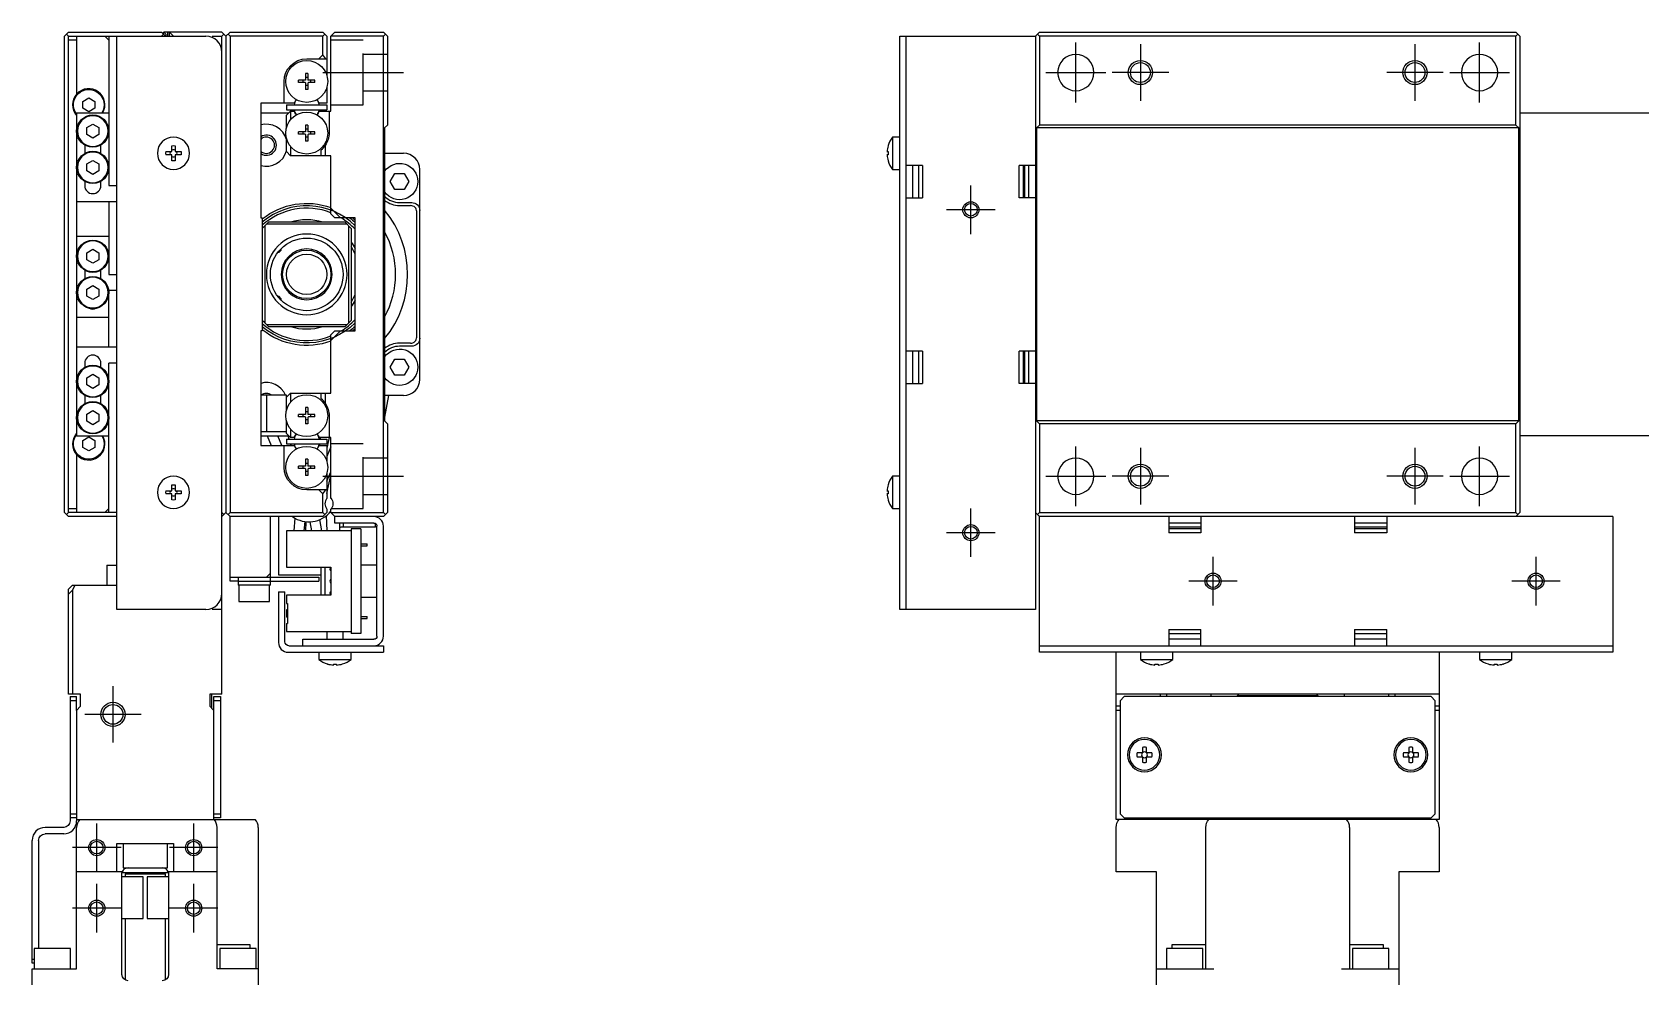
# Model space of a CAD drawing. Extents: x 0 to 753, y -8 to 439.
# Drawn here: x 405.5 to 604.7, y 217.5 to 335 of the extents above; entities that cross this region are included whole.
import ezdxf

# ---------------------------------------------------------------- set-up
doc = ezdxf.new("R2010")
doc.units = 0
doc.header["$LTSCALE"] = 0.5
doc.linetypes.add('CENTER', pattern=[50.8, 31.75, -6.35, 6.35, -6.35])
doc.linetypes.add('DASHED', pattern=[19.05, 12.7, -6.35])
for name, color, linetype in [('MSM_CENTER', 1, 'CENTER'), ('MSM_CONTINUOUS', 7, 'CONTINUOUS'), ('MSM_DASHED', 4, 'DASHED'), ('MSM_NARROW', 5, 'CONTINUOUS')]:
    doc.layers.add(name, color=color, linetype=linetype)

msp = doc.modelspace()

# ---------------------------------------------------------------- linework, layer by layer
at = {"layer": 'MSM_CENTER'}
for p, q in [((534.77, 326.31), (534.77, 333.71)), ((542.77, 333.51), (542.77, 326.51)), ((576.77, 333.51), (576.77, 326.51)), ((584.77, 326.31), (584.77, 333.71)), ((441.52, 330.01), (451.52, 330.01)), ((531.07, 330.01), (538.47, 330.01)), ((546.27, 330.01), (539.27, 330.01)), ((580.27, 330.01), (573.27, 330.01)), ((581.07, 330.01), (588.47, 330.01)), ((521.77, 310.01), (521.77, 316.01)), ((524.77, 313.01), (518.77, 313.01)), ((534.77, 276.31), (534.77, 283.71)), ((542.77, 283.51), (542.77, 276.51)), ((576.77, 283.51), (576.77, 276.51)), ((584.77, 276.31), (584.77, 283.71)), ((441.52, 280.01), (451.52, 280.01)), ((531.07, 280.01), (538.47, 280.01)), ((546.27, 280.01), (539.27, 280.01)), ((580.27, 280.01), (573.27, 280.01)), ((581.07, 280.01), (588.47, 280.01)), ((521.77, 270.01), (521.77, 276.01)), ((524.77, 273.01), (518.77, 273.01)), ((551.77, 264.01), (551.77, 270.01)), ((591.77, 264.01), (591.77, 270.01)), ((554.77, 267.01), (548.77, 267.01)), ((594.77, 267.01), (588.77, 267.01)), ((415.52, 254.01), (415.52, 247.01)), ((419.02, 250.51), (412.02, 250.51)), ((413.52, 231.01), (413.52, 237.01)), ((425.52, 231.01), (425.52, 237.01)), ((416.52, 234.01), (410.52, 234.01)), ((428.52, 234.01), (422.52, 234.01)), ((413.52, 223.51), (413.52, 229.51)), ((425.52, 223.51), (425.52, 229.51)), ((416.52, 226.51), (410.52, 226.51)), ((428.52, 226.51), (422.52, 226.51))]:
    msp.add_line(p, q, dxfattribs=at)
at = {"layer": 'MSM_CONTINUOUS'}
for p, q in [((409.77, 334.76), (409.52, 334.51)), ((409.77, 334.76), (410.02, 335.01)), ((410.02, 334.51), (409.77, 334.76)), ((410.02, 335.01), (421.52, 335.01)), ((421.52, 335.01), (422.02, 334.51)), ((421.77, 334.76), (421.52, 334.51)), ((421.62, 334.91), (421.82, 334.91)), ((421.72, 334.91), (421.82, 335.01)), ((429.02, 335.01), (421.82, 335.01)), ((422.29, 335.01), (422.29, 334.51)), ((423.02, 334.51), (422.52, 335.01)), ((422.52, 334.51), (422.52, 335.01)), ((429.02, 335.01), (429.52, 334.51)), ((429.27, 334.76), (429.02, 334.51)), ((429.52, 334.51), (430.02, 335.01)), ((430.02, 334.51), (429.77, 334.76)), ((430.02, 335.01), (441.52, 335.01)), ((441.52, 335.01), (442.02, 334.51)), ((441.77, 334.76), (441.52, 334.51)), ((442.52, 334.51), (443.02, 335.01)), ((443.02, 335.01), (449.02, 335.01)), ((449.02, 335.01), (449.52, 334.51)), ((449.27, 334.76), (449.02, 334.51)), ((530.27, 335.01), (529.77, 334.51)), ((530.02, 334.76), (530.27, 334.51)), ((530.27, 335.01), (589.27, 335.01)), ((589.77, 334.51), (589.27, 335.01)), ((589.27, 334.51), (589.52, 334.76)), ((409.52, 275.51), (409.52, 334.51)), ((410.02, 275.51), (410.02, 334.51)), ((410.02, 334.51), (427.02, 334.51)), ((411.02, 334.01), (410.02, 334.01)), ((411.02, 334.51), (411.02, 327.33)), ((414.52, 334.51), (415.02, 334.01)), ((415.02, 334.51), (415.02, 316.01)), ((416.02, 263.51), (416.02, 334.51)), ((422.12, 334.51), (422.12, 334.61)), ((427.82, 334.51), (429.02, 334.51)), ((429.02, 253.01), (429.02, 334.51)), ((429.52, 334.51), (429.52, 275.51)), ((430.02, 334.51), (430.02, 275.51)), ((441.52, 334.51), (430.02, 334.51)), ((441.52, 332.21), (441.52, 334.51)), ((442.02, 334.51), (442.02, 329.62)), ((442.52, 325.21), (442.52, 334.51)), ((449.02, 334.51), (442.52, 334.51)), ((449.02, 275.51), (449.02, 334.51)), ((449.52, 334.51), (449.52, 323.51)), ((512.97, 334.51), (529.77, 334.51)), ((512.97, 263.51), (512.97, 334.51)), ((513.77, 263.51), (513.77, 334.51)), ((529.77, 334.51), (529.77, 263.51)), ((530.27, 334.51), (530.27, 323.51)), ((589.27, 334.51), (530.27, 334.51)), ((589.27, 323.51), (589.27, 334.51)), ((589.77, 334.51), (589.77, 275.51)), ((439.52, 331.71), (442.02, 331.71)), ((441.52, 332.21), (441.02, 331.71)), ((441.87, 331.71), (441.52, 332.21)), ((436.72, 326.21), (436.72, 328.91)), ((439.31, 329.05), (438.52, 329.05)), ((438.52, 328.76), (438.52, 329.05)), ((439.31, 328.76), (438.52, 328.76)), ((439.05, 329.05), (439.05, 328.76)), ((439.66, 329.91), (439.37, 329.91)), ((439.37, 329.91), (439.37, 329.11)), ((439.66, 329.38), (439.37, 329.38)), ((439.66, 329.91), (439.66, 329.11)), ((440.52, 329.05), (439.72, 329.05)), ((440.52, 328.76), (439.72, 328.76)), ((439.99, 329.05), (439.99, 328.76)), ((440.52, 328.76), (440.52, 329.05)), ((411.77, 326.44), (412.52, 326.88)), ((412.52, 326.88), (413.27, 326.44)), ((439.37, 328.7), (439.37, 327.91)), ((439.37, 328.44), (439.66, 328.44)), ((439.66, 327.91), (439.37, 327.91)), ((439.66, 328.7), (439.66, 327.91)), ((442.02, 328.2), (442.02, 326.21)), ((411.02, 325.01), (411.02, 285.01)), ((411.02, 325.01), (415.02, 325.01)), ((411.77, 325.58), (411.77, 326.44)), ((412.52, 325.14), (411.77, 325.58)), ((413.27, 325.58), (412.52, 325.14)), ((413.27, 326.44), (413.27, 325.58)), ((437.97, 326.21), (433.82, 326.21)), ((433.82, 326.21), (433.82, 312.01)), ((433.82, 325.01), (437.32, 325.01)), ((437.02, 326.01), (442.02, 326.01)), ((437.02, 326.01), (437.02, 325.41)), ((437.02, 325.41), (442.02, 325.41)), ((437.02, 324.71), (437.52, 325.21)), ((437.52, 325.21), (437.52, 324.17)), ((437.52, 325.21), (437.97, 325.21)), ((438.14, 326.51), (437.97, 326.21)), ((438.1, 324.99), (437.97, 325.21)), ((438.08, 325.01), (438.09, 325.01)), ((441.07, 326.21), (440.9, 326.51)), ((441.07, 325.21), (440.94, 324.99)), ((440.94, 325.01), (440.95, 325.01)), ((442.02, 326.21), (441.07, 326.21)), ((441.07, 325.21), (442.52, 325.21)), ((442.02, 326.01), (442.02, 325.41)), ((442.29, 325.21), (442.29, 322.55)), ((589.77, 325.01), (627.27, 325.01)), ((412.27, 323.19), (413.02, 323.63)), ((412.27, 322.33), (412.27, 323.19)), ((413.02, 323.63), (413.77, 323.19)), ((413.77, 323.19), (413.77, 322.33)), ((437.02, 323.22), (437.02, 324.71)), ((439.66, 323.51), (439.37, 323.51)), ((439.37, 323.51), (439.37, 322.71)), ((439.66, 322.98), (439.37, 322.98)), ((439.66, 323.51), (439.66, 322.71)), ((449.52, 323.51), (449.17, 323.16)), ((449.17, 323.16), (449.17, 286.86)), ((530.27, 323.51), (529.92, 323.16)), ((529.92, 323.16), (529.92, 286.86)), ((589.62, 323.16), (529.92, 323.16)), ((589.27, 323.51), (530.27, 323.51)), ((589.62, 323.16), (589.27, 323.51)), ((589.62, 286.86), (589.62, 323.16)), ((412.02, 321.03), (412.02, 319.99)), ((413.02, 321.89), (412.27, 322.33)), ((413.77, 322.33), (413.02, 321.89)), ((414.02, 319.99), (414.02, 321.03)), ((422.82, 320.21), (422.82, 320.94)), ((423.22, 320.94), (423.22, 320.21)), ((437.02, 320.21), (437.02, 321.8)), ((437.52, 320.85), (437.52, 319.71)), ((439.31, 322.65), (438.52, 322.65)), ((438.52, 322.36), (438.52, 322.65)), ((439.31, 322.36), (438.52, 322.36)), ((439.05, 322.65), (439.05, 322.36)), ((439.37, 322.3), (439.37, 321.51)), ((439.37, 322.04), (439.66, 322.04)), ((439.66, 321.51), (439.37, 321.51)), ((439.66, 322.3), (439.66, 321.51)), ((440.52, 322.65), (439.72, 322.65)), ((440.52, 322.36), (439.72, 322.36)), ((439.99, 322.65), (439.99, 322.36)), ((440.52, 322.36), (440.52, 322.65)), ((441.82, 320.99), (441.82, 319.71)), ((511.51, 320.96), (511.51, 320.94)), ((512.07, 322.01), (512.07, 318.01)), ((512.97, 322.01), (512.07, 322.01)), ((412.27, 318.69), (413.02, 319.13)), ((413.02, 319.13), (413.77, 318.69)), ((422.09, 320.21), (422.82, 320.21)), ((422.82, 319.81), (422.09, 319.81)), ((422.82, 319.08), (422.82, 319.81)), ((423.22, 320.21), (423.95, 320.21)), ((423.95, 319.81), (423.22, 319.81)), ((423.22, 319.81), (423.22, 319.08)), ((437.52, 319.71), (437.02, 320.21)), ((442.52, 319.71), (437.52, 319.71)), ((441.32, 319.71), (441.32, 320.43)), ((442.52, 312.51), (442.52, 319.71)), ((449.17, 320.01), (451.52, 320.01)), ((511.38, 320.21), (511.51, 320.21)), ((511.51, 319.81), (511.38, 319.81)), ((511.51, 320.21), (511.51, 319.81)), ((511.51, 319.08), (511.51, 319.06)), ((412.27, 317.83), (412.27, 318.69)), ((413.02, 317.39), (412.27, 317.83)), ((413.77, 317.83), (413.02, 317.39)), ((413.77, 318.69), (413.77, 317.83)), ((449.86, 316.51), (450.44, 317.51)), ((450.44, 317.51), (451.59, 317.51)), ((451.59, 317.51), (452.17, 316.51)), ((453.52, 292.01), (453.52, 318.01)), ((512.07, 318.01), (512.97, 318.01)), ((515.77, 318.51), (513.77, 318.51)), ((514.57, 314.51), (514.57, 318.51)), ((515.27, 318.51), (515.27, 314.51)), ((515.77, 318.51), (515.77, 314.51)), ((527.77, 314.51), (527.77, 318.51)), ((529.77, 318.51), (527.77, 318.51)), ((528.27, 314.51), (528.27, 318.51)), ((528.47, 314.51), (528.47, 318.51)), ((528.97, 314.51), (528.97, 318.51)), ((412.02, 316.53), (412.02, 316.01)), ((414.02, 316.01), (414.02, 316.53)), ((415.02, 316.01), (416.02, 316.01)), ((450.44, 315.51), (449.86, 316.51)), ((451.59, 315.51), (450.44, 315.51)), ((452.17, 316.51), (451.59, 315.51)), ((416.02, 314.01), (411.02, 314.01)), ((415.02, 314.01), (415.02, 305.01)), ((442.52, 313.22), (443.72, 312.01)), ((451.02, 313.91), (452.52, 313.91)), ((451.02, 313.53), (452.39, 313.53)), ((513.77, 314.51), (515.77, 314.51)), ((529.77, 314.51), (527.77, 314.51)), ((433.82, 312.01), (434.02, 312.01)), ((434.02, 312.01), (434.02, 298.01)), ((434.02, 310.71), (434.32, 311.01)), ((434.52, 311.21), (434.32, 311.01)), ((434.32, 311.01), (434.32, 299.01)), ((434.52, 311.21), (434.82, 311.51)), ((444.52, 311.21), (434.52, 311.21)), ((434.82, 311.51), (444.22, 311.51)), ((443.02, 312.01), (442.52, 312.51)), ((445.52, 312.01), (443.02, 312.01)), ((444.22, 311.51), (445.02, 310.71)), ((444.72, 299.01), (444.72, 311.01)), ((445.52, 298.01), (445.52, 312.01)), ((453.13, 312.78), (453.13, 297.24)), ((415.02, 309.71), (411.02, 309.71)), ((445.02, 310.71), (445.02, 299.31)), ((412.27, 307.69), (413.02, 308.13)), ((412.27, 306.83), (412.27, 307.69)), ((413.02, 306.39), (412.27, 306.83)), ((413.02, 308.13), (413.77, 307.69)), ((413.77, 306.83), (413.02, 306.39)), ((413.77, 307.69), (413.77, 306.83)), ((435.95, 307.76), (435.95, 307.76)), ((435.95, 307.76), (436.09, 307.76)), ((436.09, 307.76), (436.32, 307.98)), ((436.09, 307.76), (436.09, 307.93)), ((436.32, 308.17), (436.32, 307.98)), ((438.14, 307.81), (438.07, 307.81)), ((438.14, 307.81), (438.21, 307.87)), ((440.83, 307.87), (440.89, 307.81)), ((440.96, 307.81), (440.89, 307.81)), ((412.02, 305.53), (412.02, 304.49)), ((414.02, 304.49), (414.02, 305.53)), ((415.02, 305.01), (416.02, 305.01)), ((436.55, 306.07), (436.55, 306.07)), ((442.48, 306.07), (442.48, 306.07)), ((412.27, 303.19), (413.02, 303.63)), ((412.27, 302.33), (412.27, 303.19)), ((413.02, 303.63), (413.77, 303.19)), ((413.77, 303.19), (413.77, 302.33)), ((415.02, 296.01), (415.02, 303.01)), ((416.02, 303.01), (415.02, 303.01)), ((413.02, 301.89), (412.27, 302.33)), ((413.77, 302.33), (413.02, 301.89)), ((436.09, 302.26), (435.95, 302.26)), ((435.95, 302.26), (435.95, 302.26)), ((436.09, 302.09), (436.09, 302.26)), ((436.32, 302.03), (436.09, 302.26)), ((436.32, 302.03), (436.32, 301.85)), ((411.02, 299.71), (415.02, 299.71)), ((434.32, 299.01), (434.02, 299.31)), ((434.82, 298.51), (434.32, 299.01)), ((444.52, 298.81), (445.02, 299.31)), ((434.02, 298.01), (433.82, 298.01)), ((433.82, 298.01), (433.82, 283.81)), ((434.52, 298.81), (444.52, 298.81)), ((444.22, 298.51), (434.82, 298.51)), ((443.72, 298.01), (442.52, 296.8)), ((442.52, 297.51), (443.02, 298.01)), ((442.52, 290.31), (442.52, 297.51)), ((443.02, 298.01), (445.52, 298.01)), ((444.52, 298.81), (444.22, 298.51)), ((416.02, 296.01), (411.02, 296.01)), ((452.39, 296.49), (451.02, 296.49)), ((452.52, 296.11), (451.02, 296.11)), ((515.77, 295.51), (513.77, 295.51)), ((514.57, 291.51), (514.57, 295.51)), ((515.27, 295.51), (515.27, 291.51)), ((515.77, 295.51), (515.77, 291.51)), ((529.77, 295.51), (527.77, 295.51)), ((527.77, 291.51), (527.77, 295.51)), ((528.27, 291.51), (528.27, 295.51)), ((528.47, 291.51), (528.47, 295.51)), ((528.97, 291.51), (528.97, 295.51)), ((412.02, 294.01), (412.02, 293.49)), ((414.02, 293.49), (414.02, 294.01)), ((415.02, 275.51), (415.02, 294.01)), ((416.02, 294.01), (415.02, 294.01)), ((449.86, 293.51), (450.44, 294.51)), ((450.44, 292.51), (449.86, 293.51)), ((450.44, 294.51), (451.59, 294.51)), ((451.59, 294.51), (452.17, 293.51)), ((452.17, 293.51), (451.59, 292.51)), ((412.27, 292.19), (413.02, 292.63)), ((412.27, 291.33), (412.27, 292.19)), ((413.02, 290.89), (412.27, 291.33)), ((413.02, 292.63), (413.77, 292.19)), ((413.77, 291.33), (413.02, 290.89)), ((413.77, 292.19), (413.77, 291.33)), ((451.59, 292.51), (450.44, 292.51)), ((513.77, 291.51), (515.77, 291.51)), ((529.77, 291.51), (527.77, 291.51)), ((412.02, 290.03), (412.02, 288.99)), ((414.02, 288.99), (414.02, 290.03)), ((437.02, 290.06), (433.82, 290.06)), ((434.52, 290.06), (434.52, 285.56)), ((437.02, 289.81), (437.52, 290.31)), ((437.02, 288.22), (437.02, 290.06)), ((437.52, 290.31), (437.52, 289.17)), ((437.52, 290.31), (442.52, 290.31)), ((441.32, 289.59), (441.32, 290.31)), ((441.82, 290.31), (441.82, 289.03)), ((449.64, 290.01), (449.17, 287.32)), ((451.52, 290.01), (449.17, 290.01)), ((412.27, 287.69), (413.02, 288.13)), ((412.27, 286.83), (412.27, 287.69)), ((413.02, 288.13), (413.77, 287.69)), ((413.77, 287.69), (413.77, 286.83)), ((439.31, 287.65), (438.52, 287.65)), ((438.52, 287.36), (438.52, 287.65)), ((439.31, 287.36), (438.52, 287.36)), ((439.05, 287.65), (439.05, 287.36)), ((439.66, 288.51), (439.37, 288.51)), ((439.37, 288.51), (439.37, 287.71)), ((439.66, 287.98), (439.37, 287.98)), ((439.37, 287.3), (439.37, 286.51)), ((439.37, 287.04), (439.66, 287.04)), ((439.66, 288.51), (439.66, 287.71)), ((439.66, 287.3), (439.66, 286.51)), ((440.52, 287.65), (439.72, 287.65)), ((440.52, 287.36), (439.72, 287.36)), ((439.99, 287.65), (439.99, 287.36)), ((440.52, 287.36), (440.52, 287.65)), ((442.29, 287.47), (442.29, 284.81)), ((411.02, 285.01), (415.02, 285.01)), ((413.02, 286.39), (412.27, 286.83)), ((413.77, 286.83), (413.02, 286.39)), ((433.82, 285.56), (437.02, 285.56)), ((433.82, 285.01), (437.32, 285.01)), ((434.62, 285.01), (435.13, 283.81)), ((436.44, 283.81), (435.93, 285.01)), ((435.94, 285.01), (435.98, 284.88)), ((437.02, 285.31), (437.02, 286.8)), ((437.52, 284.81), (437.02, 285.31)), ((437.33, 284.61), (437.2, 285.01)), ((437.52, 285.85), (437.52, 284.81)), ((437.97, 284.81), (438.1, 285.03)), ((438.08, 285.01), (438.09, 285.01)), ((439.66, 286.51), (439.37, 286.51)), ((440.94, 285.03), (441.07, 284.81)), ((440.94, 285.01), (440.95, 285.01)), ((449.17, 286.86), (449.52, 286.51)), ((449.52, 286.51), (449.52, 275.51)), ((529.92, 286.86), (530.27, 286.51)), ((589.62, 286.86), (529.92, 286.86)), ((530.27, 286.51), (530.27, 275.51)), ((589.27, 286.51), (530.27, 286.51)), ((589.27, 286.51), (589.62, 286.86)), ((589.27, 275.51), (589.27, 286.51)), ((627.27, 285.01), (589.77, 285.01)), ((411.77, 284.44), (412.52, 284.88)), ((411.77, 283.58), (411.77, 284.44)), ((412.52, 283.14), (411.77, 283.58)), ((412.52, 284.88), (413.27, 284.44)), ((413.27, 283.58), (412.52, 283.14)), ((413.27, 284.44), (413.27, 283.58)), ((433.82, 283.81), (437.97, 283.81)), ((436.72, 281.11), (436.72, 283.81)), ((437.02, 284.61), (442.02, 284.61)), ((437.02, 284.61), (437.02, 284.01)), ((437.02, 284.01), (442.02, 284.01)), ((437.97, 284.81), (437.52, 284.81)), ((437.59, 283.81), (437.52, 284.01)), ((437.97, 283.81), (438.14, 283.51)), ((440.88, 283.5), (440.88, 283.5)), ((440.9, 283.51), (441.07, 283.81)), ((440.94, 283.61), (440.95, 283.61)), ((442.52, 284.81), (441.07, 284.81)), ((441.07, 283.81), (442.02, 283.81)), ((441.12, 284.01), (441.11, 283.81)), ((441.19, 284.81), (441.17, 284.61)), ((442.3, 284.81), (442.02, 283.49)), ((442.02, 284.61), (442.02, 284.01)), ((442.02, 283.81), (442.02, 281.82)), ((442.52, 283.63), (442.02, 282.45)), ((442.52, 277.27), (442.52, 284.81)), ((411.02, 282.69), (411.02, 275.51)), ((439.31, 281.25), (438.52, 281.25)), ((438.52, 280.96), (438.52, 281.25)), ((439.31, 280.96), (438.52, 280.96)), ((439.05, 281.25), (439.05, 280.96)), ((439.66, 282.11), (439.37, 282.11)), ((439.37, 282.11), (439.37, 281.31)), ((439.66, 281.58), (439.37, 281.58)), ((439.66, 282.11), (439.66, 281.31)), ((440.52, 281.25), (439.72, 281.25)), ((440.52, 280.96), (439.72, 280.96)), ((439.99, 281.25), (439.99, 280.96)), ((440.52, 280.96), (440.52, 281.25)), ((422.82, 278.21), (422.82, 278.94)), ((423.22, 278.94), (423.22, 278.21)), ((439.37, 280.9), (439.37, 280.11)), ((439.37, 280.64), (439.66, 280.64)), ((439.66, 280.11), (439.37, 280.11)), ((439.66, 280.9), (439.66, 280.11)), ((442.02, 279.38), (442.52, 280.56)), ((442.02, 280.4), (442.02, 277.27)), ((442.02, 277.85), (442.52, 280.15)), ((511.51, 278.96), (511.51, 278.94)), ((512.07, 280.01), (512.07, 276.01)), ((512.97, 280.01), (512.07, 280.01)), ((422.09, 278.21), (422.82, 278.21)), ((422.82, 277.81), (422.09, 277.81)), ((422.82, 277.08), (422.82, 277.81)), ((423.22, 278.21), (423.95, 278.21)), ((423.95, 277.81), (423.22, 277.81)), ((423.22, 277.81), (423.22, 277.08)), ((442.02, 278.31), (439.52, 278.31)), ((441.02, 278.31), (441.52, 277.81)), ((441.52, 277.81), (441.87, 278.31)), ((441.52, 275.51), (441.52, 277.81)), ((511.38, 278.21), (511.51, 278.21)), ((511.51, 277.81), (511.38, 277.81)), ((511.51, 278.21), (511.51, 277.81)), ((511.51, 277.08), (511.51, 277.06)), ((409.52, 275.51), (410.02, 275.01)), ((409.77, 275.26), (410.02, 275.51)), ((410.02, 276.01), (411.02, 276.01)), ((416.02, 275.51), (410.02, 275.51)), ((416.02, 275.01), (410.02, 275.01)), ((415.02, 276.01), (414.52, 275.51)), ((429.02, 275.51), (429.27, 275.26)), ((429.27, 275.26), (429.02, 275.01)), ((429.27, 275.26), (429.52, 275.51)), ((430.02, 275.01), (429.52, 275.51)), ((429.77, 275.26), (430.02, 275.51)), ((430.02, 275.51), (441.52, 275.51)), ((430.02, 267.01), (430.02, 275.01)), ((441.52, 275.01), (430.02, 275.01)), ((435.02, 266.51), (435.02, 275.01)), ((436.05, 267.76), (436.05, 275.01)), ((441.52, 275.51), (441.77, 275.26)), ((441.77, 275.26), (441.52, 275.01)), ((442.02, 275.51), (441.77, 275.26)), ((442.03, 273.26), (441.98, 275.13)), ((442.02, 275.95), (442.02, 275.51)), ((442.52, 275.51), (442.52, 275.95)), ((442.52, 275.51), (449.02, 275.51)), ((443.02, 275.01), (442.52, 275.51)), ((443.02, 274.21), (443.02, 275.01)), ((449.02, 275.01), (443.02, 275.01)), ((449.02, 275.51), (449.27, 275.26)), ((449.52, 275.51), (449.02, 275.01)), ((512.07, 276.01), (512.97, 276.01)), ((529.77, 275.51), (530.02, 275.26)), ((530.27, 275.51), (530.02, 275.26)), ((530.02, 275.26), (530.27, 275.01)), ((530.27, 275.51), (589.27, 275.51)), ((530.27, 258.21), (530.27, 275.01)), ((601.27, 275.01), (530.27, 275.01)), ((546.27, 275.01), (546.27, 273.01)), ((550.27, 275.01), (550.27, 273.01)), ((569.27, 275.01), (569.27, 273.01)), ((573.27, 275.01), (573.27, 273.01)), ((589.52, 275.26), (589.27, 275.51)), ((589.27, 275.01), (589.52, 275.26)), ((589.52, 275.26), (589.77, 275.51)), ((601.27, 275.01), (601.27, 258.21)), ((445.02, 273.26), (437.02, 273.26)), ((437.02, 273.26), (437.02, 268.76)), ((438.05, 274.82), (437.91, 273.26)), ((439.22, 273.26), (439.32, 274.39)), ((439.4, 273.26), (439.43, 274.38)), ((439.89, 274.36), (440.09, 273.26)), ((441.41, 273.26), (441.16, 274.64)), ((447.82, 274.21), (443.02, 274.21)), ((443.62, 273.26), (443.62, 274.21)), ((443.87, 273.76), (444.02, 273.76)), ((444.02, 274.21), (444.02, 273.71)), ((448.02, 273.71), (444.02, 273.71)), ((446.22, 273.51), (445.02, 273.51)), ((445.02, 273.51), (445.02, 260.51)), ((446.22, 273.51), (446.22, 260.51)), ((448.02, 273.71), (448.02, 274.16)), ((448.22, 260.21), (448.22, 273.81)), ((449.02, 260.21), (449.02, 273.81)), ((550.27, 274.21), (546.27, 274.21)), ((550.27, 273.71), (546.27, 273.71)), ((550.27, 273.51), (546.27, 273.51)), ((550.27, 273.01), (546.27, 273.01)), ((573.27, 274.21), (569.27, 274.21)), ((573.27, 273.71), (569.27, 273.71)), ((573.27, 273.51), (569.27, 273.51)), ((573.27, 273.01), (569.27, 273.01)), ((446.22, 271.63), (447.02, 271.63)), ((446.22, 271.38), (447.02, 271.38)), ((447.02, 271.38), (447.02, 271.63)), ((414.77, 269.01), (416.02, 269.01)), ((414.77, 269.01), (414.77, 266.51)), ((448.22, 269.01), (446.22, 269.01)), ((430.02, 267.51), (441.02, 267.51)), ((431.02, 267.01), (430.02, 267.01)), ((431.02, 267.51), (431.02, 266.51)), ((431.02, 267.01), (441.02, 267.01)), ((435.02, 268.01), (434.52, 267.51)), ((441.32, 267.76), (436.05, 267.76)), ((437.02, 268.76), (442.52, 268.76)), ((441.02, 267.51), (441.02, 267.01)), ((441.32, 265.26), (441.32, 268.76)), ((441.82, 265.26), (441.82, 268.76)), ((442.52, 268.76), (442.52, 265.26)), ((410.02, 266.01), (410.52, 266.51)), ((410.02, 253.01), (410.02, 266.01)), ((410.52, 265.9), (410.02, 265.4)), ((410.82, 266.51), (410.52, 265.9)), ((410.52, 266.51), (416.02, 266.51)), ((410.52, 265.9), (410.52, 253.01)), ((435.02, 266.51), (431.02, 266.51)), ((431.12, 266.51), (431.12, 264.51)), ((434.92, 264.51), (434.92, 266.51)), ((436.02, 265.71), (436.02, 259.41)), ((436.02, 265.71), (436.82, 265.71)), ((436.82, 259.51), (436.82, 265.71)), ((442.52, 265.26), (437.02, 265.26)), ((437.02, 265.26), (437.02, 264.26)), ((446.22, 265.01), (448.22, 265.01)), ((427.02, 263.51), (416.02, 263.51)), ((429.02, 263.51), (427.82, 263.51)), ((431.12, 264.51), (434.92, 264.51)), ((437.02, 264.26), (437.12, 264.26)), ((437.12, 263.46), (437.02, 263.46)), ((437.02, 263.46), (437.02, 262.56)), ((437.12, 263.08), (437.02, 263.08)), ((437.12, 264.26), (437.12, 261.76)), ((529.77, 263.51), (512.97, 263.51)), ((437.12, 262.93), (437.02, 262.93)), ((437.12, 262.56), (437.02, 262.56)), ((437.02, 261.76), (437.12, 261.76)), ((437.02, 261.76), (437.02, 260.76)), ((446.22, 262.63), (447.02, 262.63)), ((446.22, 262.38), (447.02, 262.38)), ((447.02, 262.38), (447.02, 262.63)), ((546.27, 261.01), (550.27, 261.01)), ((546.27, 261.01), (546.27, 259.01)), ((550.27, 259.01), (550.27, 261.01)), ((569.27, 261.01), (573.27, 261.01)), ((569.27, 261.01), (569.27, 259.01)), ((573.27, 259.01), (573.27, 261.01)), ((437.02, 260.76), (445.02, 260.76)), ((437.32, 259.01), (449.02, 259.01)), ((439.02, 259.01), (439.02, 259.81)), ((439.02, 259.81), (447.82, 259.81)), ((442.02, 260.76), (442.02, 259.81)), ((444.02, 259.81), (444.02, 260.76)), ((446.22, 260.51), (445.02, 260.51)), ((449.02, 259.01), (449.02, 258.21)), ((530.27, 259.01), (601.27, 259.01)), ((546.27, 260.51), (550.27, 260.51)), ((550.27, 259.81), (546.27, 259.81)), ((569.27, 260.51), (573.27, 260.51)), ((573.27, 259.81), (569.27, 259.81)), ((437.22, 258.21), (449.02, 258.21)), ((441.02, 258.21), (441.02, 257.31)), ((441.02, 257.31), (445.02, 257.31)), ((445.02, 257.31), (445.02, 258.21)), ((601.27, 258.21), (530.27, 258.21)), ((539.77, 237.51), (539.77, 258.21)), ((542.77, 258.21), (542.77, 257.31)), ((542.77, 257.31), (546.77, 257.31)), ((546.77, 257.31), (546.77, 258.21)), ((579.77, 258.21), (579.77, 237.51)), ((584.77, 258.21), (584.77, 257.31)), ((584.77, 257.31), (588.77, 257.31)), ((588.77, 257.31), (588.77, 258.21)), ((442.07, 256.75), (442.09, 256.75)), ((442.82, 256.75), (443.22, 256.75)), ((442.82, 256.62), (442.82, 256.75)), ((443.22, 256.75), (443.22, 256.62)), ((443.95, 256.75), (443.97, 256.75)), ((543.82, 256.75), (543.84, 256.75)), ((544.57, 256.75), (544.97, 256.75)), ((544.57, 256.62), (544.57, 256.75)), ((544.97, 256.75), (544.97, 256.62)), ((545.7, 256.75), (545.72, 256.75)), ((585.82, 256.75), (585.84, 256.75)), ((586.57, 256.75), (586.97, 256.75)), ((586.57, 256.62), (586.57, 256.75)), ((586.97, 256.75), (586.97, 256.62)), ((587.7, 256.75), (587.72, 256.75)), ((411.52, 253.01), (410.02, 253.01)), ((410.22, 252.71), (411.02, 252.71)), ((410.22, 252.71), (410.22, 237.31)), ((411.02, 252.21), (410.22, 252.21)), ((411.02, 251.01), (411.02, 252.71)), ((411.52, 251.51), (411.02, 251.01)), ((411.52, 251.51), (411.52, 253.01)), ((429.02, 253.01), (427.52, 253.01)), ((427.52, 253.01), (427.52, 251.51)), ((428.02, 251.01), (427.52, 251.51)), ((427.77, 251.26), (427.77, 253.01)), ((428.02, 252.71), (428.82, 252.71)), ((428.02, 237.51), (428.02, 252.71)), ((428.82, 252.21), (428.02, 252.21)), ((428.82, 252.71), (428.82, 237.71)), ((579.77, 253.01), (539.77, 253.01)), ((540.27, 251.51), (539.77, 251.51)), ((540.77, 252.71), (540.27, 252.21)), ((540.27, 252.21), (540.27, 238.21)), ((578.77, 252.71), (540.77, 252.71)), ((545.27, 252.71), (545.27, 253.01)), ((546.02, 253.01), (546.02, 252.71)), ((551.52, 252.71), (551.52, 253.01)), ((554.97, 253.01), (554.77, 252.81)), ((564.77, 252.81), (554.77, 252.81)), ((554.77, 252.81), (554.77, 252.71)), ((564.77, 252.81), (564.57, 253.01)), ((564.77, 252.71), (564.77, 252.81)), ((568.02, 253.01), (568.02, 252.71)), ((573.52, 252.71), (573.52, 253.01)), ((574.27, 253.01), (574.27, 252.71)), ((579.27, 252.21), (578.77, 252.71)), ((579.27, 238.21), (579.27, 252.21)), ((579.77, 251.51), (579.27, 251.51)), ((411.02, 251.01), (411.02, 237.31)), ((540.27, 251.01), (539.77, 251.01)), ((579.77, 251.01), (579.27, 251.01)), ((543.03, 245.75), (542.35, 245.75)), ((542.35, 245.27), (543.03, 245.27)), ((543.03, 246.43), (543.03, 245.75)), ((543.03, 245.27), (543.03, 244.59)), ((543.51, 245.75), (543.51, 246.43)), ((544.19, 245.75), (543.51, 245.75)), ((543.51, 244.59), (543.51, 245.27)), ((543.51, 245.27), (544.19, 245.27)), ((576.03, 245.75), (575.35, 245.75)), ((575.35, 245.27), (576.03, 245.27)), ((576.03, 246.43), (576.03, 245.75)), ((576.03, 245.27), (576.03, 244.59)), ((576.51, 245.75), (576.51, 246.43)), ((577.19, 245.75), (576.51, 245.75)), ((576.51, 244.59), (576.51, 245.27)), ((576.51, 245.27), (577.19, 245.27)), ((410.22, 238.21), (411.02, 238.21)), ((411.02, 237.71), (410.22, 237.71)), ((411.02, 237.51), (428.02, 237.51)), ((428.02, 238.21), (428.82, 238.21)), ((428.82, 237.71), (428.02, 237.71)), ((428.03, 237.51), (433.13, 237.51)), ((579.77, 237.51), (539.77, 237.51)), ((540.27, 238.21), (540.77, 237.71)), ((540.77, 237.71), (578.77, 237.71)), ((545.27, 237.71), (545.27, 237.51)), ((549.77, 237.71), (549.77, 237.51)), ((550.77, 237.71), (550.77, 237.51)), ((552.27, 237.71), (552.27, 237.51)), ((567.27, 237.51), (567.27, 237.71)), ((568.77, 237.71), (568.77, 237.51)), ((569.77, 237.51), (569.77, 237.71)), ((574.27, 237.51), (574.27, 237.71)), ((578.77, 237.71), (579.27, 238.21)), ((409.42, 236.51), (407.12, 236.51)), ((409.42, 235.71), (407.12, 235.71)), ((411.02, 219.01), (411.02, 236.51)), ((428.42, 219.01), (428.42, 236.51)), ((433.52, 236.51), (433.52, 217.01)), ((539.77, 231.01), (539.77, 236.51)), ((550.87, 219.01), (550.87, 236.51)), ((568.67, 236.51), (568.67, 219.01)), ((579.77, 236.51), (579.77, 231.01)), ((405.52, 219.71), (405.52, 234.91)), ((406.32, 234.91), (406.32, 221.51)), ((416.02, 234.51), (423.02, 234.51)), ((416.02, 231.01), (416.02, 234.51)), ((416.77, 234.51), (416.77, 231.51)), ((422.27, 231.51), (422.27, 234.51)), ((423.02, 234.51), (423.02, 231.01)), ((416.77, 231.51), (422.27, 231.51)), ((416.64, 231.01), (411.02, 231.01)), ((416.62, 218.31), (416.62, 230.71)), ((419.27, 230.41), (416.62, 230.41)), ((416.64, 231.01), (416.64, 230.92)), ((416.64, 230.92), (416.67, 231)), ((416.64, 230.91), (422.39, 230.91)), ((417.22, 230.91), (417.02, 230.71)), ((422.02, 230.71), (417.02, 230.71)), ((417.02, 230.71), (417.02, 230.41)), ((419.27, 225.21), (419.27, 230.41)), ((419.77, 230.41), (419.77, 225.21)), ((422.42, 230.41), (419.77, 230.41)), ((422.02, 230.71), (421.82, 230.91)), ((422.02, 230.41), (422.02, 230.71)), ((422.36, 231), (422.39, 230.92)), ((422.39, 231.01), (422.39, 230.92)), ((428.42, 231.01), (422.39, 231.01)), ((422.42, 230.71), (422.42, 218.31)), ((544.77, 231.01), (539.77, 231.01)), ((544.77, 217.01), (544.77, 231.01)), ((574.77, 231.01), (574.77, 217.01)), ((579.77, 231.01), (574.77, 231.01)), ((416.62, 225.21), (419.27, 225.21)), ((417.02, 225.21), (417.02, 217.62)), ((419.77, 225.21), (422.42, 225.21)), ((422.02, 217.62), (422.02, 225.21)), ((410.27, 221.51), (405.77, 221.51)), ((405.77, 221.51), (405.77, 219.01)), ((410.27, 219.01), (410.27, 221.51)), ((428.42, 222.01), (432.46, 222.01)), ((433.27, 221.51), (428.77, 221.51)), ((428.77, 221.51), (428.77, 219.01)), ((432.46, 222.01), (432.46, 221.51)), ((433.27, 219.01), (433.27, 221.51)), ((550.52, 221.51), (546.02, 221.51)), ((546.02, 221.51), (546.02, 219.01)), ((546.69, 221.51), (546.69, 222.01)), ((546.69, 222.01), (550.87, 222.01)), ((550.52, 219.01), (550.52, 221.51)), ((568.67, 222.01), (572.85, 222.01)), ((573.52, 221.51), (569.02, 221.51)), ((569.02, 221.51), (569.02, 219.01)), ((572.85, 222.01), (572.85, 221.51)), ((573.52, 219.01), (573.52, 221.51)), ((405.52, 220.21), (405.77, 220.21)), ((405.77, 219.71), (405.52, 219.71)), ((405.52, 217.01), (405.52, 219.01)), ((405.52, 219.01), (411.02, 219.01)), ((433.52, 219.01), (428.42, 219.01)), ((544.77, 219.01), (551.87, 219.01)), ((567.67, 219.01), (574.77, 219.01))]:
    msp.add_line(p, q, dxfattribs=at)
for centre, radius in [((439.52, 328.91), 2.6), ((542.77, 330.01), 1.23), ((576.77, 330.01), 1.23), ((413.02, 322.76), 2), ((439.52, 322.51), 2.6), ((413.02, 318.26), 2), ((521.77, 313.01), 0.783), ((413.02, 307.26), 2), ((439.52, 305.01), 4.5), ((439.52, 305.01), 3), ((413.02, 302.76), 2), ((413.02, 291.76), 2), ((413.02, 287.26), 2), ((439.52, 287.51), 2.6), ((439.52, 281.11), 2.6), ((542.77, 280.01), 1.23), ((576.77, 280.01), 1.23), ((521.77, 273.01), 0.783), ((551.77, 267.01), 0.783), ((591.77, 267.01), 0.783), ((415.52, 250.51), 1.23), ((413.52, 234.01), 0.783), ((425.52, 234.01), 0.783), ((413.52, 226.51), 0.783), ((425.52, 226.51), 0.783)]:
    msp.add_circle(centre, radius, dxfattribs=at)
at = {"layer": 'MSM_CONTINUOUS', "extrusion": (0, 0, -1)}
for centre, radius in [((-534.77, 330.01), 2.25), ((-584.77, 330.01), 2.25), ((-413.02, 322.76), 1.9), ((-423.02, 320.01), 2), ((-413.02, 318.26), 1.9), ((-413.02, 307.26), 1.9), ((-439.52, 305.01), 5), ((-439.52, 305.01), 3.15), ((-413.02, 302.76), 1.9), ((-413.02, 291.76), 1.9), ((-413.02, 287.26), 1.9), ((-534.77, 280.01), 2.25), ((-584.77, 280.01), 2.25), ((-423.02, 278.01), 2), ((-543.27, 245.51), 2.1), ((-543.27, 245.51), 1.9), ((-576.27, 245.51), 2.1), ((-576.27, 245.51), 1.9)]:
    msp.add_circle(centre, radius, dxfattribs=at)
at = {"layer": 'MSM_CONTINUOUS'}
for centre, radius, start, end in [((421.82, 334.61), 0.3, 0, 90), ((427.02, 332.51), 2, 0, 90), ((412.52, 326.01), 2, 330, 221.4096), ((439.52, 325.71), 1.59, 143.8028, 169.107), ((439.52, 325.71), 1.59, 190.8931, 216.1973), ((439.63, 325.59), 1.75, 142.994, 148.6217), ((439.4, 325.59), 1.75, 31.3783, 37.006), ((439.52, 325.71), 1.59, 10.893, 36.1972), ((439.52, 325.71), 1.59, 323.8027, 349.1069), ((434.52, 321.01), 2.6, 15.9424, 105.6185), ((434.52, 321.01), 1.01, 225.9346, 134.0654), ((439.49, 322.55), 2.8, 310.6764, 326.1354), ((514.57, 320.01), 3.19, 163.0947, 176.4096), ((514.57, 320.01), 3.2, 141.3178, 162.73), ((423.02, 320.01), 0.435, 152.6335, 207.3665), ((423.02, 320.01), 0.435, 62.6335, 117.3665), ((423.02, 320.01), 0.435, 242.6335, 297.3665), ((423.02, 320.01), 0.435, 332.6335, 27.3665), ((434.52, 321.01), 2.6, 254.3815, 344.0576), ((451.52, 318.01), 2, 0, 90), ((514.57, 320.01), 3.19, 183.5904, 196.9053), ((514.57, 320.01), 3.2, 197.27, 218.6822), ((413.02, 316.01), 1, 180, 0), ((439.52, 305.01), 8.5, 45.0991, 130.3202), ((439.52, 305.01), 8.2, 68.5399, 132.1236), ((451.02, 316.51), 2.6, 224.6397, 270), ((451.02, 316.51), 2.98, 231.6549, 270), ((439.52, 305.01), 12.5, 320.5338, 39.4662), ((452.41, 312.8), 0.728, 358.5867, 91.4133), ((439.52, 305.01), 8.2, 42.9703, 58.6119), ((439.52, 305.01), 11, 331.3151, 28.6849), ((439.52, 305.01), 6.5, 22.6199, 32.2042), ((439.52, 305.01), 6.5, 327.7958, 337.3801), ((413.02, 301.71), 1, 244.6316, 295.3684), ((439.52, 305.01), 8.2, 227.8764, 291.4601), ((439.52, 305.01), 8.2, 301.3881, 317.0297), ((452.41, 297.22), 0.727, 268.5665, 1.4335), ((413.02, 294.01), 1, 0, 180), ((451.02, 293.51), 2.98, 90, 128.3451), ((451.02, 293.51), 2.6, 90, 135.3603), ((434.52, 289.01), 2.6, 23.8188, 105.6185), ((451.52, 292.01), 2, 270, 0), ((439.49, 287.47), 2.8, 33.8646, 49.3236), ((412.52, 284.01), 2, 138.5904, 30), ((439.52, 284.31), 1.59, 143.8028, 169.107), ((439.52, 284.31), 1.59, 10.893, 36.1972), ((439.52, 284.31), 1.59, 190.8931, 216.1973), ((439.63, 284.42), 1.75, 211.3783, 217.006), ((439.52, 284.31), 1.59, 323.8027, 349.1069), ((439.4, 284.42), 1.75, 322.994, 328.6217), ((514.57, 278.01), 3.19, 163.0947, 176.4096), ((514.57, 278.01), 3.2, 141.3178, 162.73), ((423.02, 278.01), 0.435, 152.6335, 207.3665), ((423.02, 278.01), 0.435, 62.6335, 117.3665), ((423.02, 278.01), 0.435, 242.6335, 297.3665), ((423.02, 278.01), 0.435, 332.6335, 27.3665), ((442.77, 276.61), 1, 138.5904, 221.4096), ((514.57, 278.01), 3.19, 183.5904, 196.9053), ((514.57, 278.01), 3.2, 197.27, 218.6822), ((439.78, 277.86), 3.5, 234.5168, 321.3312), ((447.82, 273.81), 1.2, 0, 90), ((442.62, 268.51), 0.25, 113.5782, 246.4218), ((442.62, 267.01), 0.25, 113.5782, 246.4218), ((427.02, 265.51), 2, 270, 0), ((442.62, 265.51), 0.25, 113.5782, 246.4218), ((437.22, 259.41), 1.2, 180, 270), ((447.82, 260.21), 1.2, 270, 0), ((443.02, 259.81), 3.2, 231.3178, 252.73), ((443.02, 259.81), 3.2, 287.27, 308.6822), ((544.77, 259.81), 3.2, 231.3178, 252.73), ((544.77, 259.81), 3.2, 287.27, 308.6822), ((586.77, 259.81), 3.2, 231.3178, 252.73), ((586.77, 259.81), 3.2, 287.27, 308.6822), ((443.02, 259.81), 3.19, 253.0947, 266.4096), ((443.02, 259.81), 3.19, 273.5904, 286.9053), ((544.77, 259.81), 3.19, 253.0947, 266.4096), ((544.77, 259.81), 3.19, 273.5904, 286.9053), ((586.77, 259.81), 3.19, 253.0947, 266.4096), ((586.77, 259.81), 3.19, 273.5904, 286.9053), ((543.27, 245.51), 0.95, 165.3667, 194.6333), ((543.27, 245.51), 0.365, 138.8496, 221.1504), ((543.27, 245.51), 0.95, 75.3667, 104.6333), ((543.27, 245.51), 0.365, 48.8496, 131.1504), ((543.27, 245.51), 0.365, 228.8496, 311.1504), ((543.27, 245.51), 0.365, 318.8496, 41.1504), ((543.27, 245.51), 0.95, 345.3667, 14.6333), ((576.27, 245.51), 0.95, 165.3667, 194.6333), ((576.27, 245.51), 0.365, 138.8496, 221.1504), ((576.27, 245.51), 0.95, 75.3667, 104.6333), ((576.27, 245.51), 0.365, 48.8496, 131.1504), ((576.27, 245.51), 0.365, 228.8496, 311.1504), ((576.27, 245.51), 0.365, 318.8496, 41.1504), ((576.27, 245.51), 0.95, 345.3667, 14.6333), ((543.27, 245.51), 0.95, 255.3667, 284.6333), ((576.27, 245.51), 0.95, 255.3667, 284.6333), ((409.42, 237.31), 1.6, 270, 0), ((412.52, 236.51), 1.5, 138.1897, 180), ((426.92, 236.51), 1.5, 0, 41.8103), ((432.02, 236.51), 1.5, 0, 41.8103), ((567.17, 236.51), 1.5, 0, 41.8103), ((578.27, 236.51), 1.5, 0, 41.8103), ((407.12, 234.91), 1.6, 90, 180), ((417.42, 230.71), 0.802, 90.0949, 158.3604), ((421.62, 230.71), 0.8, 21.0174, 90.0011)]:
    msp.add_arc(centre, radius, start, end, dxfattribs=at)
at = {"layer": 'MSM_CONTINUOUS', "extrusion": (0, 0, -1)}
for centre, radius, start, end in [((-439.52, 328.91), 2.8, 0, 90), ((-439.31, 329.11), 0.06, 180, 270), ((-439.31, 328.7), 0.06, 90, 180), ((-439.72, 329.11), 0.06, 270, 0), ((-439.72, 328.7), 0.06, 0, 90), ((-412.52, 326.01), 1.9, 322.1364, 211.7568), ((-439.63, 325.82), 1.75, 322.994, 331.3783), ((-439.4, 325.82), 1.75, 208.6217, 217.006), ((-423.02, 320.01), 0.95, 77.8468, 102.1532), ((-439.31, 322.71), 0.06, 180, 270), ((-439.31, 322.3), 0.06, 90, 180), ((-439.72, 322.71), 0.06, 270, 0), ((-439.72, 322.3), 0.06, 0, 90), ((-439.49, 322.55), 2.8, 180, 213.8646), ((-423.02, 320.01), 0.95, 347.8468, 12.1532), ((-423.02, 320.01), 0.95, 257.8468, 282.1532), ((-423.02, 320.01), 0.95, 167.8468, 192.1532), ((-451.02, 316.51), 2.25, 34.6921, 325.3079), ((-439.52, 305.01), 8.8, 51.3178, 109.9323), ((-452.52, 312.91), 1, 90, 180), ((-439.52, 305.01), 6.8, 72.9174, 107.0826), ((-439.52, 305.01), 8.8, 127.3018, 132.9859), ((-439.52, 305.01), 9, 128.9424, 131.8103), ((-439.52, 305.01), 6.8, 143.9811, 151.9275), ((-439.52, 305.01), 6.8, 208.0725, 216.0189), ((-439.52, 305.01), 8.5, 225.0991, 310.3202), ((-439.52, 305.01), 8.8, 250.0677, 308.6822), ((-439.52, 305.01), 6.8, 252.9174, 287.0826), ((-439.52, 305.01), 8.8, 227.0141, 232.6982), ((-439.52, 305.01), 9, 228.1897, 231.0576), ((-452.52, 297.11), 1, 180, 270), ((-451.02, 293.51), 2.25, 34.6921, 325.3079), ((-439.49, 287.47), 2.8, 146.1354, 180), ((-439.31, 287.71), 0.06, 180, 270), ((-439.31, 287.3), 0.06, 90, 180), ((-439.72, 287.71), 0.06, 270, 0), ((-439.72, 287.3), 0.06, 0, 90), ((-412.52, 284.01), 1.9, 148.2431, 37.8636), ((-439.63, 284.19), 1.75, 28.6217, 37.006), ((-439.4, 284.19), 1.75, 142.994, 151.3783), ((-439.52, 281.11), 2.8, 270, 0), ((-439.31, 281.31), 0.06, 180, 270), ((-439.31, 280.9), 0.06, 90, 180), ((-439.72, 281.31), 0.06, 270, 0), ((-439.72, 280.9), 0.06, 0, 90), ((-423.02, 278.01), 0.95, 77.8468, 102.1532), ((-423.02, 278.01), 0.95, 347.8468, 12.1532), ((-423.02, 278.01), 0.95, 257.8468, 282.1532), ((-423.02, 278.01), 0.95, 167.8468, 192.1532), ((-441.77, 276.61), 1, 138.5904, 221.4096), ((-443.87, 273.51), 0.25, 0, 90), ((-447.82, 273.81), 0.4, 90, 180), ((-437.32, 259.51), 0.5, 270, 0), ((-447.82, 260.21), 0.4, 180, 270), ((-409.42, 237.31), 0.8, 180, 270), ((-541.27, 236.51), 1.5, 0, 41.8103), ((-552.37, 236.51), 1.5, 0, 41.8103), ((-407.12, 234.91), 0.8, 0, 90), ((-417.42, 230.71), 0.8, 0, 15.1266), ((-421.62, 230.71), 0.8, 164.8734, 180), ((-417.42, 218.31), 0.8, 270, 0), ((-421.62, 218.31), 0.8, 180, 270)]:
    msp.add_arc(centre, radius, start, end, dxfattribs=at)
at = {"layer": 'MSM_DASHED'}
for p, q in [((446.52, 334.01), (442.52, 334.01)), ((446.52, 326.01), (446.52, 334.01)), ((449.52, 332.26), (446.52, 332.26)), ((446.52, 327.76), (449.52, 327.76)), ((442.52, 326.01), (446.52, 326.01)), ((446.52, 284.01), (442.52, 284.01)), ((446.52, 276.01), (446.52, 284.01)), ((449.52, 282.26), (446.52, 282.26)), ((446.52, 277.76), (449.52, 277.76)), ((442.57, 276.01), (446.52, 276.01))]:
    msp.add_line(p, q, dxfattribs=at)
at = {"layer": 'MSM_NARROW'}
for p, q in [((435.95, 307.76), (435.95, 307.76)), ((435.95, 302.26), (435.95, 302.26))]:
    msp.add_line(p, q, dxfattribs=at)
for centre, radius in [((542.77, 330.01), 1.5), ((576.77, 330.01), 1.5), ((521.77, 313.01), 1), ((439.52, 305.01), 2.5), ((542.77, 280.01), 1.5), ((576.77, 280.01), 1.5), ((521.77, 273.01), 1), ((551.77, 267.01), 1), ((591.77, 267.01), 1), ((415.52, 250.51), 1.5), ((413.52, 234.01), 1), ((425.52, 234.01), 1), ((413.52, 226.51), 1), ((425.52, 226.51), 1)]:
    msp.add_circle(centre, radius, dxfattribs=at)
for centre, start, end in [((434.52, 321.01), 235.9442, 124.0558), ((434.52, 289.01), 57.1401, 122.8599)]:
    msp.add_arc(centre, 1.25, start, end, dxfattribs=at)

doc.saveas('drawing.dxf')
